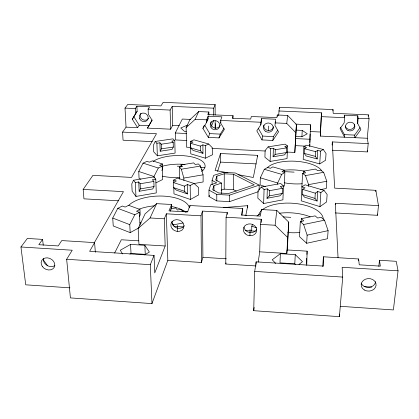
<?xml version="1.0" encoding="UTF-8"?>
<svg xmlns="http://www.w3.org/2000/svg" width="419" height="419" viewBox="0 0 419 419"><rect width="100%" height="100%" fill="white"/><g stroke="black" fill="none" stroke-linecap="round" stroke-linejoin="round"><path stroke-width="0.63" d="M258.429 191.656L229.57 201.628L216.78 200.916L216.78 194.437L208.966 190.09L210.663 184.789L216.675 182.852L212.082 180.385L213.685 175.378L223.275 172.371L235.3 172.989L259.214 185.109L259.078 190.179M216.885 181.27L216.89 176.127L224.27 173.796L233.556 174.278L254.275 184.847L228.538 193.515L218.708 192.981L212.69 189.66L213.952 185.58L221.567 183.113L221.536 193.573M217.592 171.371L220.494 162.095L220.514 153.522L257.695 155.344L257.664 156.57M220.604 122.987L220.609 120.447L221.913 116.843L208.112 116.236L206.63 119.824L206.646 122.358L202.911 128.408L208.306 137.406L218.98 137.909L224.375 129.387L220.604 122.987L221.038 121.777M221.148 190.147L224.191 189.137L224.27 173.796M256.061 265.955L225.783 264.028L226.077 217.246L227.266 212.496L202.503 211.087L200.994 215.801L201.439 262.472L167.825 260.33L151.971 303.597L70.418 297.909L66.658 259.288L72.225 250.227L20.95 246.985L25.721 284.815L69.921 287.837M227.255 214.455L227.266 212.496M229.57 201.628L229.622 195.134L259.214 185.109M233.027 118.289L233.053 115.696L207.777 114.586L208.851 112.014L198.706 111.569L189.907 119.703L186.136 127.638L186.486 147.189L191.054 147.415M236.237 191.153L233.388 189.634L233.556 174.278M200.994 215.801L166.359 213.81L164.279 218.797L165.175 245.995L138.951 244.371L138.16 228.46L145.105 213.852L156.627 203.65L171.617 204.493L168.972 210.888L187.602 211.951L189.922 205.519L242.732 208.489L242.68 211.674L241.931 215.261M247.708 207.609L247.744 205.666L223.222 207.635M249.939 235.572L250.07 229.659M251.678 231.126L251.788 226.208L252.605 224.458M398.05 270.815L342.145 267.285L342.716 277.085L339.411 316.659L253.715 310.689L254.71 271.412L256.145 261.849L323.536 266.107L323.41 256.795L358.654 258.979L359.235 264.808L380.358 266.133L379.478 260.272L396.238 261.309L398.05 270.815L393.378 309.94L340.228 306.31M256.082 264.379L256.145 261.849M260.791 124.794L260.859 122.243L261.624 118.598L275.618 119.216L274.953 125.433L278.572 131.87L272.816 140.433L261.985 139.925L256.8 130.875L260.791 124.794L261.556 121.122L261.624 118.598M284.255 172.67L284.36 170.193L272.848 166.893L270.407 168.291L267.558 167.469L264.331 169.313L260.314 177.803L260.115 184.983L265.672 186.685M306.493 263.509L306.698 258.329M309.798 144.398L309.746 146.331L310.537 124.778L295.735 124.118M309.851 142.47L310.081 134.117M306.739 265.4L307.122 251.164L287.073 249.934L286.795 253.511L259.707 251.84L258.209 262.147M259.707 251.84L260.482 224.395L261.267 219.268L226.077 217.246M261.346 210.815L261.383 209.537L276.802 210.406L288.733 222.138L287.298 250.593M261.178 222.531L261.267 219.268M263.645 203.514L264.064 189.446L261.351 187.036L258.036 190.739L257.842 198.145L263.645 203.514L282.909 199.837L283.495 185.889L280.672 183.532L261.351 187.036M268.479 130.628L268.626 126.04M283.495 185.889L280.285 186.476L282.458 188.309L282.244 193.478L279.913 195.846L267.034 198.271L267.332 188.849L264.064 189.446M270.119 161.43L270.543 148.729L268.108 146.859L265.112 150.557L264.913 157.256L270.119 161.43L287.046 158.597L287.596 145.99L285.082 144.157L268.108 146.859M267.034 198.271L269.276 195.903L269.448 190.703L267.332 188.849M287.596 145.99L284.773 146.441L286.706 147.865L286.507 152.532L284.422 154.904L273.109 156.774L273.408 148.268L270.543 148.729M273.109 156.774L275.126 154.396L275.293 149.709L273.408 148.268M277.252 116.299L277.299 114.995L287.664 115.45L296.411 124.469L294.819 152.437L286.989 152.06M278.651 115.534L279.373 107.285L332.985 109.569L333.199 113.319L368.311 114.832L369.055 118.734L367.274 138.254L368.191 143.602L367.426 151.919L332.393 150.238M279.326 108.594L279.373 107.285M277.629 184.219L277.671 183.003L281.699 174.367L284.873 172.466L284.302 185.973L283.239 186.633M298.998 264.431L302.487 261.666L295.264 254.611L280.374 253.689L279.992 262.86L294.793 263.792L295.688 264.688M286.795 253.511L288.733 222.138M294.819 152.437L296.411 124.469M294.793 263.792L295.264 254.611M301.916 136.662L302.24 130.403L295.783 130.11M303.864 146.765L303.194 159.393L319.723 163.902L325.589 160.247L326.04 153.506L323.264 149.499L306.645 145.178L303.864 146.765L306.608 147.483L304.466 148.714L304.215 153.391L306.142 155.968L317.193 158.942L317.722 150.395L320.535 151.133L323.264 149.499M301.879 186.905L302.602 173.377L305.645 172.832L303.456 171.167L303.319 173.644M301.958 186.869L301.214 200.837L319.964 206.635L326.616 201.911L327.134 194.453L323.992 190.367L305.126 184.821L301.958 186.869L305.069 187.791L302.628 189.383L302.35 194.563L304.55 197.181L317.089 201.005L317.691 191.535L320.891 192.489L323.992 190.367M301.303 218.681L303.806 220.876L300.308 221.593L299.501 236.662L306.661 243.282L327.527 238.72L328.103 230.67L324.521 220.185L321.101 217.325L317.67 218.032L315.109 215.869L301.303 218.681L301.141 221.745M310.259 129.701L310.537 124.778M308.447 186.45L308.552 184.627L305.482 175.587L302.602 173.377M306.661 243.282L307.132 235.153L303.602 224.521L300.308 221.593M306.928 254.422L307.122 251.164M317.193 158.942L315.324 156.36L315.607 151.652L317.722 150.395M317.089 201.005L314.962 198.386L315.282 193.164L317.691 191.535M367.274 138.254L320.305 136.086L321.473 112.816L278.818 110.977M320.305 136.086L321.473 112.816M319.723 163.902L320.535 151.133M319.964 206.635L320.891 192.489M303.456 171.167L315.47 169.046L317.707 170.69L320.697 170.161L323.667 172.329L326.783 181.259L326.286 188.492L320.65 189.556M332.896 110.852L332.985 109.569M322.735 266.442L323.41 256.795M332.105 145.11L332.325 141.921L368.191 143.602M335.258 204.545L335.352 203.257L378.462 205.624L377.472 215.308L335.279 212.941M344.224 116.524L344.324 115.23L357.779 115.812L358.145 118.258L357.706 123.479L360.874 129.571L354.956 137.689L354.626 135.096L360.115 127.544M344.324 115.23L344.565 117.666L344.167 122.877L340.055 128.633L344.601 137.207L344.36 134.625L340.453 127.25M357.779 115.812L357.339 120.991L357.706 123.479M368.191 116.136L368.311 114.832M358.481 260.801L358.654 258.979M375.728 191.567L375.853 190.315L334.608 188.136L332.325 141.921M378.828 266.353L379.478 260.272M287.534 237.374L275.105 225.244L276.802 210.406M295.767 132.661L286.753 123.401L287.664 115.45M253.715 310.689L254.165 307.462M277.299 114.995L276.896 117.624L251.327 116.498L250.682 119.054L232.241 118.237L233.053 115.696M272.816 140.433L273.413 136.578L277.677 130.225M261.383 209.537L260.351 216.104L241.36 215.02L242.732 208.489M275.335 122.971L275.529 121.746M261.985 139.925L262.729 136.086L258.256 128.251M245.738 215.806L247.744 205.666M257.695 155.344L253.317 177.483L238.018 174.671M225.783 264.028L226.04 262.87M201.439 262.472L202.901 257.313L202.503 211.087M216.89 176.127L215.691 179.976L221.567 183.113M216.78 200.916L208.992 196.511L209.369 195.317M220.514 153.522L215.073 170.449L227.821 172.79M218.98 137.909L220.289 134.111L223.95 128.319M208.306 137.406L209.751 133.624L204.771 125.281M165.175 245.995L154.763 272.937L154.056 255.396L89.624 251.327L94.589 242.617L61.734 240.579L58.225 245.927L38.836 244.712L42.602 239.39L27.35 238.448L20.95 246.985M211.427 126.302L213.685 120.452M151.971 303.597L150.295 264.682L154.056 255.396M213.68 115.283L213.669 108.175L215.136 104.551L163.169 102.341L160.975 105.907L127.737 104.472L125.019 108.102L126.046 127.13L122.594 132.105L123.05 140.208L152.254 141.612M170.266 211.171L171.706 207.656L171.617 204.493M206.646 122.358L208.128 118.745L208.112 116.236M202.911 128.408L204.001 125.779M138.16 228.46L150.081 217.969L156.627 203.65M186.136 127.638L195.165 119.31L198.706 111.569M133.504 180.228L131.776 183.957L132.158 191.268L135.976 196.438L156.282 192.902L155.768 179.133L153.867 176.86L133.504 180.228L135.279 182.548L135.976 196.438M155.203 141.454L153.448 145.157L153.7 151.778L157.35 155.821L175.095 153.076L174.781 140.616L172.989 138.841L155.203 141.454L156.9 143.261L157.35 155.821M155.768 179.133L152.385 179.693L153.841 181.458L154.035 186.56L152.752 188.943L139.171 191.279L140.36 188.896L140.119 183.763L138.726 181.977L135.279 182.548M174.781 140.616L171.827 141.056L173.199 142.429L173.319 147.043L172.052 149.421L160.194 151.228L161.388 148.845L161.231 144.209L159.906 142.816L156.9 143.261M114.628 253.029L121.327 239.762L138.589 240.825M186.869 140.491L175.456 139.946L175.283 132.985L182.323 119.048L190.818 119.431M139.333 216.618L140.213 214.9L139.951 209.463L128.623 205.305L125.15 207.075L122.353 206.038L117.755 208.369L112.721 218.069L113.24 225.956L130.189 232.634L138.993 227.784M154.024 177.808L153.972 176.499L158.314 168.024L162.158 166.191L162.598 179.531L155.92 182.852M130.189 232.634L129.749 224.647L134.808 214.748L139.375 212.339L139.998 225.239M161.834 170.512L162.661 168.883L162.499 163.997L152.369 160.812L149.442 162.163L146.938 161.367L143.062 163.143L138.741 171.481L139.082 178.573L140.904 179.185M152.197 120.044L148.934 125.679L139.218 125.234L137.636 127.664L132.336 119.284L135.515 113.649L135.274 108.552L136.893 106.264L149.63 106.814L148.117 109.113L148.326 114.214L152.034 120.169L147.436 128.114L170.638 129.188L172.707 125.281L172.214 106.389L213.669 108.175M132.336 119.284L137.133 111.323L136.893 106.264M170.638 129.188L170.119 110.066L172.214 106.389M94.149 243.025L123.458 191.635L83.166 189.425L83.941 198.836L118.834 200.795M147.436 128.114L148.934 125.679M207.122 120.373L208.128 118.745M170.701 209.254L171.706 207.656M83.166 189.425L92.913 175.362L131.576 177.405L156.507 133.692L122.594 132.105M135.515 113.649L137.133 111.323M280.374 253.689L272.219 259.764L275.676 263.383M256.962 215.947L260.183 213.868M144.56 254.914L149.363 252.055L144.838 245.298L130.534 244.413L120.305 250.227L122.547 253.956M284.36 170.193L281.95 171.622L284.873 172.466M129.9 254.113L131.032 253.453L145.257 254.354L144.838 245.298M173.812 187.602L173.979 193.871L190.399 199.454L198.648 194.908L198.569 187.544L194.028 183.454L177.509 178.101L173.613 180.076L173.681 182.584M187.377 184.575L187.544 193.924L176.567 190.236L173.466 187.612L173.33 182.501L184.391 186.141L187.377 184.575L190.174 185.486L194.028 183.454M139.951 209.463L136.494 211.276L139.375 212.339M173.33 182.501L176.336 180.966L173.613 180.076M205.478 158.214L212.59 154.679L212.574 148.017L208.709 144.016L193.918 139.836L190.572 141.371L190.765 153.846L205.478 158.214L205.394 145.592L208.709 144.016M162.499 163.997L159.587 165.379L162.158 166.191M202.896 144.88L202.964 153.328L193.133 150.447L190.504 147.876L190.43 143.256L200.334 146.095L202.896 144.88L205.394 145.592M190.43 143.256L193.012 142.067L190.572 141.371M187.283 125.176L180.772 127.978L184.365 131.309L186.287 131.398M307.132 235.153L328.103 230.67M303.602 224.521L324.521 220.185M172.858 224.951L183.045 222.987M269.276 195.903L282.244 193.478M308.552 184.627L326.783 181.259M171.245 208.793L175.702 207.971L177.415 210.05L181.06 209.374L182.972 211.658M269.448 190.703L282.458 188.309M305.482 175.587L323.667 172.329M193.562 183.622L203.131 181.966L203.074 174.828L200.502 166.065L198.381 163.97L195.233 164.484L193.646 162.897L180.982 164.939L181.024 166.772M140.36 188.896L154.035 186.56M140.119 183.763L153.841 181.458M183.899 180.474L183.852 178.07L203.074 174.828M179.583 179.159L179.311 167.071L182.516 166.547L180.982 164.939M179.311 167.071L181.322 169.208L200.502 166.065M275.126 154.396L286.507 152.532M275.293 149.709L286.706 147.865M161.388 148.845L173.319 147.043M161.231 144.209L173.199 142.429M244.947 215.596L246.252 215.492M125.019 108.102L135.274 108.552M148.117 109.113L170.119 110.066M321.525 116.665L344.565 117.666M358.145 118.258L369.055 118.734M195.165 119.31L206.63 119.824M220.609 120.447L260.859 122.243M275.042 122.877L286.753 123.401M172.707 125.281L179.206 125.574M310.154 131.545L320.268 132.006M344.36 134.625L354.626 135.096M126.046 127.13L137.636 127.664M295.667 136.463L301.884 136.751L307.295 133.781L302.24 130.403M209.751 133.624L220.289 134.111M262.729 136.086L273.413 136.578M175.283 132.985L186.743 133.52M295.678 138.595L310.144 139.265M295.343 145.644L305.362 146.121M211.935 148.426L265.452 151.018M220.494 162.095L256.182 163.887M177.258 166.165L181.108 166.364M200.355 167.343L204.849 167.574M283.862 171.607L294.138 172.13M224.191 189.137L233.388 189.634M216.78 194.437L229.622 195.134M181.982 211.129L187.853 211.464M283.066 216.895L290.791 217.335M150.081 217.969L164.279 218.797M260.482 224.395L275.105 225.244M183.15 226.915L174.283 226.391L171.858 222.63M245.105 230.581L255.428 231.188M202.901 257.313L226.291 258.79M66.658 259.288L150.295 264.682M254.71 271.412L342.716 277.085M364.148 286.606L371.721 287.104M304.466 148.714L315.607 151.652M304.215 153.391L315.324 156.36M190.504 147.876L200.376 150.751L202.964 153.328M264.331 169.313L281.699 174.367M302.628 189.383L315.282 193.164M260.314 177.803L277.671 183.003M302.35 194.563L314.962 198.386M143.062 163.143L158.314 168.024M138.741 171.481L153.972 176.499M173.466 187.612L184.491 191.294L187.544 193.924M251.788 226.208L256.596 227.868M117.755 208.369L134.808 214.748M112.721 218.069L129.749 224.647M43.23 259.754L47.682 265.861M133.97 116.917L139.218 125.234M181.322 169.208L183.852 178.07M375.853 190.315L378.462 205.624M367.222 150.704L367.426 151.919M377.268 214.057L377.472 215.308M42.602 239.39L43.246 245.183M94.589 242.617L95.349 252.296M130.534 244.413L131.032 253.453M335.352 203.257L338.044 257.753M138.726 181.977L139.171 191.279M339.29 314.051L339.411 316.659M159.906 142.816L160.194 151.228M166.359 213.81L167.825 260.33M177.457 225.375L177.604 231.251M184.391 186.141L184.491 191.294M190.174 185.486L190.399 199.454M189.922 205.519L189.943 206.787M200.334 146.095L200.376 150.751M208.851 112.014L208.866 115.251M208.966 190.09L208.992 196.511M212.082 180.385L212.093 184.774M215.591 123.652L215.596 128.214M215.136 104.551L215.141 114.942M215.146 120.787L215.151 128.581M213.952 185.58L213.962 190.629M354.605 124.155A4.714 4.368 -10.3 0 1 350.86 129.351A4.714 4.368 -10.3 0 1 345.366 126.014M162.567 166.202A27.79 11.261 -1.3 0 1 184.999 164.452M201.67 169.475A27.79 11.261 -1.3 0 1 202.859 170.428M220.279 124.941A4.855 4.53 21.8 0 1 214.088 127.795A4.855 4.53 21.8 0 1 211.181 121.599M273.466 126.758A4.892 4.599 8.6 0 1 267.867 130.456A4.892 4.599 8.6 0 1 263.823 125.119M153.139 161.399A27.942 11.014 -1.3 0 1 191.043 156.727A27.942 11.014 -1.3 0 1 201.654 171.413M179.751 177.473A27.942 11.014 -1.3 0 1 162.289 176.148M302.146 183.752A28.413 11.344 2.7 0 1 284.501 182.825M267.301 167.862A28.413 11.344 2.7 0 1 295.018 161.215A28.413 11.344 2.7 0 1 321.598 170.612M284.024 170.24A28.256 11.601 2.7 0 1 304.388 171.182M375.581 281.657A7.401 6.238 -1.3 0 1 369.034 287.35A7.401 6.238 -1.3 0 1 361.168 283.113M54.795 265.62A7.065 5.751 27.6 0 1 46.954 265.332A7.065 5.751 27.6 0 1 43.456 258.586M184.255 225.747A6.615 5.772 19.7 0 1 176.582 227.894A6.615 5.772 19.7 0 1 172.057 221.342M299.632 232.535A32.415 14.77 3 0 1 287.769 232.519M258.691 215.026A32.415 14.77 3 0 1 261.027 210.967M262.373 209.741A32.415 14.77 3 0 1 298.689 203.912A32.415 14.77 3 0 1 323.264 219.184M256.69 229.324A6.678 5.887 10.8 0 1 249.604 232.487A6.678 5.887 10.8 0 1 243.994 227.093M141.219 223.055A31.886 14.236 -2.4 0 1 140.004 222.751M128.79 205.3A31.886 14.236 -2.4 0 1 162.97 196.092A31.886 14.236 -2.4 0 1 189.404 207.819M279.463 213.24A32.211 15.074 3.1 0 1 310.175 216.822M138.993 209.196A31.687 14.529 -2.5 0 1 154.574 205.818M171.759 206.567A31.687 14.529 -2.5 0 1 186.026 212.365M148.572 118.258A4.567 4.153 33.6 0 1 142.324 119.384A4.567 4.153 33.6 0 1 141.004 113.182M348.016 130.539A4.74 4.389 -10.2 0 0 354.883 126.213A4.74 4.389 -10.2 0 0 347.576 122.945A4.74 4.389 -10.2 0 0 348.016 130.539M211.166 127.805A4.887 4.557 21.8 0 0 219.483 127.167A4.887 4.557 21.8 0 0 214.392 120.604A4.887 4.557 21.8 0 0 211.166 127.805M265.232 131.131A4.918 4.619 8.6 0 0 273.193 128.444A4.918 4.619 8.6 0 0 266.615 123.249A4.918 4.619 8.6 0 0 265.232 131.131M364.352 290.006A7.463 6.275 -1.2 0 0 376.079 285.355A7.463 6.275 -1.2 0 0 365.499 279.169A7.463 6.275 -1.2 0 0 364.352 290.006M42.382 266.542A7.123 5.782 27.5 0 0 54.208 267.353A7.123 5.782 27.5 0 0 47.331 257.837A7.123 5.782 27.5 0 0 42.382 266.542M245.188 233.734A6.735 5.924 10.8 0 0 256.48 231.775A6.735 5.924 10.8 0 0 248.457 223.987A6.735 5.924 10.8 0 0 245.188 233.734M172.246 228.811A6.673 5.808 19.6 0 0 183.517 228.182A6.673 5.808 19.6 0 0 176.409 219.645A6.673 5.808 19.6 0 0 172.246 228.811M139.668 118.792A4.588 4.169 33.4 0 0 147.373 120.122A4.588 4.169 33.4 0 0 144.136 113.109A4.588 4.169 33.4 0 0 139.668 118.792"/></g></svg>
